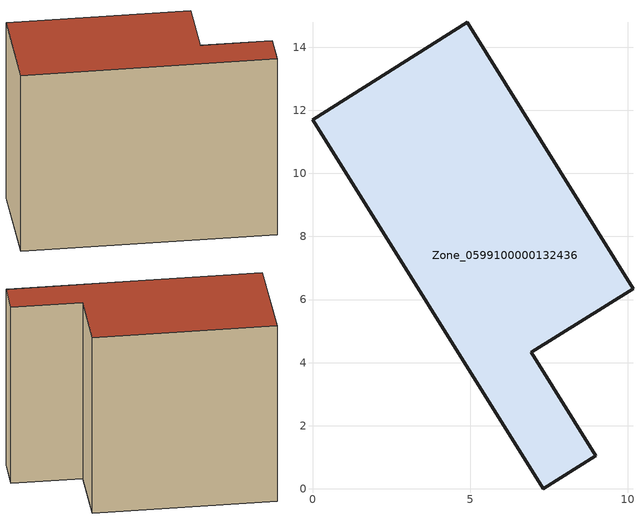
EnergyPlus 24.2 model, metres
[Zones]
Zone_0599100000132436
 floor ground (C_G): 0,11.71 4.9,14.79 10.16,6.34 6.93,4.32 8.98,1.04 7.32,0 z0
 wall outside (C_F): 4.9,14.79 0,11.71 7.32,0 8.98,1.04 6.93,4.32 10.16,6.34 4.9,14.79 z0:10.8
 roof outside (C_R): 0,11.71 7.32,0 8.98,1.04 6.93,4.32 10.16,6.34 4.9,14.79 z10.8
[BUILDING]
Pand.0599100000132436: North Axis=0; Terrain=City; Loads Convergence Tolerance Value=0.04; Temperature Convergence Tolerance Value=0.4; Solar Distribution=FullExterior; Maximum Number of Warmup Days=25; Minimum Number of Warmup Days=1
[Site:Location]
Rotterdam.The.Hague.AP_ZH_NLD Design_Conditions: Latitude=51.96; Longitude=4.45; Time Zone=1; Elevation=-4.5
[SITE:GROUNDTEMPERATURE:BUILDINGSURFACE]
18, 18, 18, 18, 18, 18, 18, 18, 18, 18, 18, 18
[MATERIAL] Thermal Absorptance=0.9; Solar Absorptance=0.7; Visible Absorptance=0.7
Name | Roughness | Thickness | Conductivity | Density | Specific Heat
G.TI.1946 | MediumSmooth | 0.15 | 1 | 540 | 1210
F.TI.1946 | Rough | 0.3 | 0.857143 | 1920 | 840
R.TI.1946 | MediumRough | 0.2 | 0.1 | 1500 | 1000
[CONSTRUCTION]
C_G: G.TI.1946
C_F: F.TI.1946
C_R: R.TI.1946
[ZONE]
Zone_0599100000132436: Type=1; Multiplier=1; Ceiling Height=Autocalculate; Volume=Autocalculate; Floor Area=autocalculate; Part of Total Floor Area=Yes
[ZONEINFILTRATION:DESIGNFLOWRATE]
Infil_Zone_0599100000132436: Zone or ZoneList or Space or SpaceList=Zone_0599100000132436; Schedule=AlwaysOn; Design Flow Rate Calculation Method=Flow/Area; Flow Rate per Floor Area=0.003; Constant Term Coefficient=1; Temperature Term Coefficient=0; Velocity Term Coefficient=0; Velocity Squared Term Coefficient=0
[HVACTEMPLATE:ZONE:IDEALLOADSAIRSYSTEM]
Zone_0599100000132436: Maximum Heating Supply Air Temperature=50; Minimum Cooling Supply Air Temperature=13; Maximum Heating Supply Air Humidity Ratio=0.0156; Minimum Cooling Supply Air Humidity Ratio=0.0077; Heating Limit=NoLimit; Cooling Limit=NoLimit; Dehumidification Control Type=ConstantSensibleHeatRatio; Cooling Sensible Heat Ratio=0.7; Dehumidification Setpoint=60; Humidification Control Type=None; Humidification Setpoint=30; Outdoor Air Method=None; Outdoor Air Flow Rate per Person=0.00944; Outdoor Air Flow Rate per Zone Floor Area=0; Outdoor Air Flow Rate per Zone=0; Demand Controlled Ventilation Type=None; Outdoor Air Economizer Type=NoEconomizer; Heat Recovery Type=None; Sensible Heat Recovery Effectiveness=0.7; Latent Heat Recovery Effectiveness=0.65
[ZONECONTROL:THERMOSTAT]
ThermostatControl_Zone_0599100000132436: Zone or ZoneList=Zone_0599100000132436; Control Type Schedule=DualSetpointControlType; Control 1=Thermostat_Zone_0599100000132436; Temperature Difference Between Cutout And Setpoint=0
[THERMOSTATSETPOINT:DUALSETPOINT]
Thermostat_Zone_0599100000132436: Heating Setpoint Temperature Schedule=HeatingSetpoint_Zone_0599100000132436; Cooling Setpoint Temperature Schedule=CoolingSetpoint_Zone_0599100000132436
[SCHEDULE:COMPACT]
HeatingSetpoint_Zone_0599100000132436: Through: 12/31, For: AllDays, Until: 24:00, 21
CoolingSetpoint_Zone_0599100000132436: Through: 12/31, For: AllDays, Until: 24:00, 24
DualSetpointControlType: Through: 12/31, For: AllDays, Until: 24:00, 4
AlwaysOn: Through: 12/31, For: AllDays, Until: 24:00, 1
